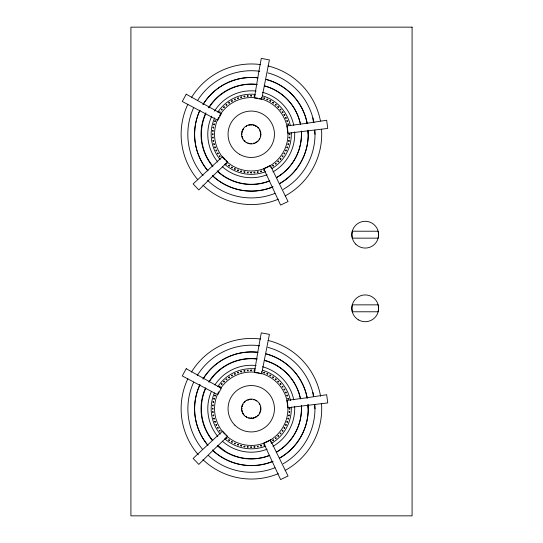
<?xml version="1.0" encoding="UTF-8"?>
<svg xmlns="http://www.w3.org/2000/svg" width="543" height="543" viewBox="0 0 543 543"><rect width="100%" height="100%" fill="white"/><g stroke="black" fill="none" stroke-linecap="round" stroke-linejoin="round"><path stroke-width="0.81" d="M261.841 371.663L261.4 372.118M242.09 132.153L242.293 131.175L242.232 132.193M260.178 411.309L260.192 411.825L260.335 411.35M260.362 136.707L260.368 136.022M242.103 406.469L242.293 405.655L242.259 406.51M260.362 411.18L260.368 410.494M259.608 412.904L259.282 413.759M270.998 167.543L270.665 166.959M259.154 139.212C258.984 140.352 260.09 137.175 259.276 138.899M243.006 129.702L243.013 130.048M243.278 129.465L243.373 128.976L243.067 129.539M243.006 404.182L243.013 404.528M244.214 402.621L245.036 401.589L244.791 402.044M259.276 413.372L259.479 412.951M257.525 415.687L258.115 415.137M246.291 416.651L245.945 416.583L246.766 416.834M256.445 141.988L255.963 142.436M257.918 140.936L257.613 141.295M264.923 444.941L263.762 445.084L264.692 444.31M270.814 442.287L270.665 441.432M261.78 97.421L261.4 97.638M255.617 142.504L255.386 142.768L255.821 142.537M246.868 400.496L247.099 400.232L246.665 400.462M255.515 417.078L255.882 416.766M256.221 416.698L255.481 417.228M254.267 143.074L253.377 143.495M248.219 399.926L248.959 399.553M246.793 125.895L246.217 126.499M256.018 142.191L256.364 141.974M253.018 125.162L254.328 125.311L253.819 125.324M249.454 417.879L248.626 417.832M264.692 170.699L263.742 170.482L264.692 169.83M249.149 125.168L249.441 124.971L248.803 125.141M253.337 417.832L253.045 418.029L253.69 417.859M253.337 143.359L254.09 143.06M253.846 417.784L254.287 417.519L253.805 417.628M249.006 399.716L248.402 399.94M250.771 143.617L251.714 143.617M251.714 399.383L250.771 399.383M254.884 96.437L253.92 96.002L254.959 95.616M254.884 370.91L253.92 370.475L254.959 370.088M306.809 123.302L326.669 120.247L327.748 128.44L287.865 133.245L286.901 125.922L306.809 123.302L306.327 119.609M306.809 397.775L326.669 394.72L327.748 402.913L287.865 407.725L286.901 400.401L306.809 397.775L306.327 394.082M253.35 399.587L254.328 399.791L253.316 399.729M248.972 143.4L248.178 143.237L249.013 143.243M243.549 413.949L243.067 413.461M255.515 125.928L256.269 126.227M246.841 142.558L247.119 142.551M256.038 400.775L256.54 400.89L255.963 400.564M255.882 126.234L255.454 126.03M242.463 137.304L242.063 136.544M242.463 411.777L241.968 410.739M258.19 127.978L257.647 127.388M258.074 127.904L257.667 127.598M244.689 140.82C243.047 139.721 245.898 142.049 244.825 140.929M217.981 445.606L226.397 452.068A50.037 50.037 0 0 0 269.803 455.272M244.567 415.415L244.207 415.103M259.663 130.069L259.276 129.628M242.999 138.635L242.965 138.845M242.999 413.114L242.965 413.318M259.31 129.404L259.737 130.021M259.31 403.883L259.751 404.589L259.276 404.101M243.318 413.515L243.529 413.854M260.335 132.166L260.538 132.458L260.362 131.82M260.335 406.646L260.538 406.938L260.362 406.293M260.294 131.657L260.022 131.223L260.138 131.705M242.151 410.834L242.443 411.58M242.219 136.503L242.443 137.107M241.92 134.84L241.798 133.598L241.92 133.931M241.92 409.313L241.798 408.071L241.92 408.404M312.849 117.858L313.392 121.992M314.472 130.184L315.015 134.318M307.772 130.625L308.261 134.318M312.849 392.338L313.392 396.465M314.472 404.664L315.015 408.798M307.772 405.098L308.261 408.798M321.531 403.741A70.291 70.291 0 0 1 285.116 470.428M278.315 473.679A70.291 70.291 0 0 1 202.899 459.602M198.304 454.783A70.291 70.291 0 0 1 187.837 378.763M191.387 372.165A70.291 70.291 0 0 1 260.592 339.049M268.004 340.427A70.291 70.291 0 0 1 320.587 396.241M314.825 404.603A63.538 63.538 0 0 1 283.188 463.763M274.955 467.754A63.538 63.538 0 0 1 208.274 455.387M202.573 449.38A63.538 63.538 0 0 1 193.715 382.123M197.231 375.552A63.538 63.538 0 0 1 259.71 345.742M267.862 347.364A63.538 63.538 0 0 1 313.732 396.322M321.531 129.268A70.291 70.291 0 0 1 285.116 195.948M278.315 199.206A70.291 70.291 0 0 1 202.899 185.122M197.761 179.672A70.291 70.291 0 0 1 187.837 104.29M191.387 97.692A70.291 70.291 0 0 1 260.592 64.569M268.004 65.954A70.291 70.291 0 0 1 320.438 120.94M314.879 130.177A63.599 63.599 0 0 1 283.215 189.398M274.982 193.389A63.599 63.599 0 0 1 207.63 180.446M203.068 175.633A63.599 63.599 0 0 1 193.668 107.684M197.618 100.401A63.599 63.599 0 0 1 259.717 71.269M267.875 72.891A63.599 63.599 0 0 1 313.949 122.711M276.435 452.068A50.037 50.037 0 0 0 301.345 405.478A50.207 50.207 0 0 1 276.346 452.217M212.741 440.488A50.037 50.037 0 0 1 205.845 388.082M208.919 382.326A50.037 50.037 0 0 1 257.131 359.032M264.366 360.409A50.037 50.037 0 0 1 300.489 398.962A50.207 50.207 0 0 0 264.237 360.24M269.695 455.434A50.207 50.207 0 0 1 217.512 445.932M212.435 440.597A50.207 50.207 0 0 1 205.512 388.007M209.035 381.539A50.207 50.207 0 0 1 256.975 358.855M308.057 404.63A56.791 56.791 0 0 1 279.808 457.919M272.376 461.516A56.791 56.791 0 0 1 212.435 450.032M207.921 445.253A56.791 56.791 0 0 1 199.953 384.729M203.075 378.939A56.791 56.791 0 0 1 258.006 352.332A56.845 56.845 0 0 0 203.028 378.966M308.112 404.678A56.845 56.845 0 0 1 279.842 458.027M273.17 461.312A56.845 56.845 0 0 1 212.394 450.133M207.881 445.341A56.845 56.845 0 0 1 199.905 384.763M308.112 130.978A56.791 56.791 0 0 1 279.808 183.439M272.376 187.043A56.791 56.791 0 0 1 213.039 176.122M207.921 170.773A56.791 56.791 0 0 1 199.953 110.249M203.075 104.46A56.791 56.791 0 0 1 258.006 77.859A56.845 56.845 0 0 0 203.028 104.487M307.189 123.573A56.791 56.791 0 0 0 266.118 79.407A56.845 56.845 0 0 1 307.243 123.621M276.435 177.595A50.037 50.037 0 0 0 301.345 131.006A50.207 50.207 0 0 1 276.346 177.744M269.803 180.799A50.037 50.037 0 0 1 217.207 170.773M212.741 166.009A50.037 50.037 0 0 1 205.845 113.602M208.919 107.853A50.037 50.037 0 0 1 257.131 84.552M264.366 85.93A50.037 50.037 0 0 1 300.489 124.49A50.207 50.207 0 0 0 264.237 85.767M308.112 130.205A56.845 56.845 0 0 1 279.842 183.548M273.17 186.84A56.845 56.845 0 0 1 212.394 175.66M207.881 170.869A56.845 56.845 0 0 1 199.905 110.283M269.695 180.962A50.207 50.207 0 0 1 217.512 171.452M212.965 166.755A50.207 50.207 0 0 1 205.858 112.781M208.6 107.758A50.207 50.207 0 0 1 256.975 84.382M260.742 373.285A36.707 36.707 0 0 1 269.593 440.522M268.9 440.916A36.707 36.707 0 0 1 225.854 435.248M224.734 434.122A36.707 36.707 0 0 1 218.693 391.781M220.716 388.354A36.707 36.707 0 0 1 259.194 372.905M291.292 407.135A40.08 40.08 0 0 1 271.283 443.448M265.452 446.217A40.08 40.08 0 0 1 224.659 438.73M220.2 434.095A40.08 40.08 0 0 1 214.37 393.023M217.797 386.65A40.08 40.08 0 0 1 255.264 368.86M262.384 370.238A40.08 40.08 0 0 1 290.512 400.707M294.632 406.313A43.454 43.454 0 0 1 272.973 446.373M267.115 449.19A43.454 43.454 0 0 1 222.277 441.133M217.784 436.47A43.454 43.454 0 0 1 211.417 391.354M214.879 384.946A43.454 43.454 0 0 1 256.106 365.554M262.493 366.763A43.454 43.454 0 0 1 293.783 399.852M261.509 99.023A36.707 36.707 0 0 1 283.032 152.617A36.707 36.707 0 0 1 225.854 160.769M224.734 159.649A36.707 36.707 0 0 1 218.693 117.308M219.453 115.91A36.707 36.707 0 0 1 257.626 98.12M259.194 98.432A36.707 36.707 0 0 1 260.742 98.806M291.292 132.662A40.08 40.08 0 0 1 271.975 168.568M265.452 171.737A40.08 40.08 0 0 1 224.659 164.257M220.2 159.615A40.08 40.08 0 0 1 214.695 117.804M217.797 112.17A40.08 40.08 0 0 1 255.264 94.387M262.384 95.765A40.08 40.08 0 0 1 290.342 125.447M294.632 131.84A43.454 43.454 0 0 1 272.973 171.9M267.115 174.717A43.454 43.454 0 0 1 222.277 166.66M217.784 161.997A43.454 43.454 0 0 1 211.75 116.134M214.444 111.152A43.454 43.454 0 0 1 256.106 91.081M262.493 92.29A43.454 43.454 0 0 1 293.783 125.372M214.689 121.143C215.551 123.268 215.89 118.958 214.689 121.143M214.689 395.616C215.551 397.741 215.89 393.437 214.689 395.616M223.546 107.229C224.653 108.912 224.829 105.003 223.546 107.229M223.546 381.709C224.653 383.392 224.829 379.476 223.546 381.709M277.84 161.529C278.946 163.212 279.122 159.296 277.84 161.529M277.84 436.002C278.946 437.685 279.122 433.769 277.84 436.002M286.84 147.404C287.709 149.529 288.041 145.225 286.84 147.404M286.84 421.877C287.709 424.002 288.041 419.698 286.84 421.877M243.929 96.484C245.178 98.113 245.517 94.692 243.929 96.484M243.929 370.957C245.178 372.586 245.517 369.165 243.929 370.957M257.26 172.104C258.509 173.733 258.848 170.312 257.26 172.104M257.26 446.577C258.509 448.206 258.848 444.785 257.26 446.577M215.917 150.214C216.643 152.644 217.492 149.013 215.917 150.214M215.917 424.694C216.643 427.117 217.492 423.486 215.917 424.694M285.509 117.763C286.236 120.193 287.084 116.562 285.509 117.763M285.509 392.243C286.236 394.666 287.084 391.041 285.509 392.243M280.073 109.319C280.907 111.6 281.776 108.22 280.073 109.319M280.073 383.792C280.907 386.08 281.776 382.7 280.073 383.792M212.965 127.51C213.711 129.852 214.234 125.542 212.965 127.51M212.965 401.99C213.711 404.325 214.234 400.015 212.965 401.99M288.584 140.847C289.331 143.182 289.853 138.872 288.584 140.847M288.584 415.32C289.331 417.655 289.853 413.352 288.584 415.32M212.381 134.087C213.046 136.558 213.745 132.397 212.381 134.087M212.381 408.567C213.046 411.031 213.745 406.87 212.381 408.567M289.168 134.087C289.826 136.558 290.532 132.397 289.168 134.087M289.168 408.567C289.826 411.031 290.532 406.87 289.168 408.567M260.484 133.687L260.688 134.929L260.484 133.687M260.484 408.16L260.688 409.402L260.484 408.16M212.951 140.678C213.542 143.189 214.451 139.3 212.951 140.678M212.951 415.151C213.542 417.662 214.451 413.773 212.951 415.151M219.284 112.292C220.153 114.234 220.628 110.1 219.284 112.292M219.284 386.765C220.153 388.713 220.628 384.573 219.284 386.765M282.184 156.33C283.046 158.278 283.527 154.137 282.184 156.33M282.184 430.809C283.046 432.757 283.527 428.617 282.184 430.809M228.603 165.479C229.485 167.604 230.429 164.386 228.603 165.479M228.603 439.952C229.485 442.077 230.429 438.866 228.603 439.952M272.64 102.579C273.529 104.704 274.473 101.493 272.64 102.579M272.64 377.052C273.529 379.177 274.473 375.966 272.64 377.052M234.413 99.532C235.506 101.188 235.967 97.564 234.413 99.532M234.413 374.005C235.506 375.661 235.967 372.036 234.413 374.005M240.651 171.215C241.696 173.115 242.477 169.878 240.651 171.215M240.651 445.694C241.696 447.595 242.477 444.357 240.651 445.694M226.01 104.921C226.96 106.693 227.483 102.81 226.01 104.921M226.01 379.394C226.96 381.166 227.483 377.283 226.01 379.394M275.362 163.742C276.319 165.513 276.835 161.631 275.362 163.742M285.557 150.452C286.236 152.651 286.948 148.388 285.557 150.452M275.362 438.215C276.319 439.986 276.835 436.104 275.362 438.215M285.557 424.931C286.236 427.124 286.948 422.861 285.557 424.931M247.248 95.989C248.348 97.72 248.986 94.346 247.248 95.989M253.941 172.484C255.04 174.215 255.678 170.835 253.941 172.484M247.248 370.469C248.348 372.199 248.986 368.819 247.248 370.469M253.941 446.957C255.04 448.688 255.678 445.314 253.941 446.957M214.661 147.078C215.177 149.556 216.338 146.013 214.661 147.078M214.661 421.551C215.177 424.029 216.338 420.492 214.661 421.551M286.813 120.811C287.328 123.295 288.489 119.752 286.813 120.811M286.813 395.29C287.328 397.768 288.489 394.232 286.813 395.29M219.236 155.97C219.867 158.318 221.028 155.026 219.236 155.97M219.236 430.443C219.867 432.791 221.028 429.499 219.236 430.443M282.136 111.926C282.767 114.274 283.928 110.982 282.136 111.926M282.136 386.399C282.767 388.747 283.928 385.455 282.136 386.399M213.698 124.204C214.241 126.594 215.137 122.345 213.698 124.204M213.698 398.677C214.241 401.073 215.137 396.824 213.698 398.677M287.871 144.078C288.408 146.467 289.304 142.218 287.871 144.078M287.871 418.551C288.408 420.947 289.304 416.698 287.871 418.551M212.544 130.7C212.985 133.218 214.051 129.132 212.544 130.7M212.544 405.18C212.985 407.698 214.051 403.605 212.544 405.18M289.039 137.393C289.48 139.911 290.546 135.825 289.039 137.393M289.039 411.872C289.48 414.39 290.546 410.298 289.039 411.872M258.841 71.567L254.395 97.978L261.658 99.328L269.409 59.913L261.285 58.406L258.841 71.567M258.841 346.047L254.395 372.457L261.658 373.801L269.409 334.386L261.285 332.879L258.841 346.047M352.292 231.216L351.837 234.678L352.292 238.146L378.159 238.146L378.614 234.678L378.159 231.216L352.292 231.216M352.292 304.854L351.837 308.322L352.292 311.784L378.159 311.784L378.614 308.322L378.159 304.854L352.292 304.854M212.537 137.311C212.904 139.87 214.152 136.076 212.537 137.311M212.537 411.791C212.904 414.343 214.152 410.549 212.537 411.791M221.32 109.591C222.012 111.6 222.854 107.521 221.32 109.591M221.32 384.064C222.012 386.08 222.854 382 221.32 384.064M280.14 158.943C280.833 160.959 281.674 156.879 280.14 158.943M280.14 433.423C280.833 435.432 281.674 431.352 280.14 433.423M225.963 163.382C226.662 165.581 227.884 162.459 225.963 163.382M275.321 104.561C276.02 106.761 277.242 103.638 275.321 104.561M225.963 437.862C226.662 440.054 227.884 436.939 225.963 437.862M275.321 379.041C276.02 381.234 277.242 378.118 275.321 379.041M237.501 98.195C238.452 99.939 239.225 96.369 237.501 98.195M237.501 372.668C238.452 374.412 239.225 370.849 237.501 372.668M237.474 170.149C238.343 172.138 239.409 168.982 237.474 170.149M263.735 97.998C264.604 99.98 265.67 96.824 263.735 97.998M237.474 444.629C238.343 446.611 239.409 443.455 237.474 444.629M263.735 372.471C264.604 374.46 265.67 371.303 263.735 372.471M228.664 102.831C229.458 104.684 230.313 100.855 228.664 102.831M228.664 377.31C229.458 379.157 230.313 375.335 228.664 377.31M272.701 165.73C273.496 167.583 274.351 163.755 272.701 165.73M284.016 153.384C284.498 155.631 285.584 151.443 284.016 153.384M272.701 440.21C273.496 442.056 274.351 438.228 272.701 440.21M284.016 427.857C284.498 430.104 285.584 425.922 284.016 427.857M250.601 95.792C251.545 97.611 252.475 94.299 250.601 95.792M250.601 172.572C251.545 174.391 252.475 171.086 250.601 172.572M250.601 370.265C251.545 372.084 252.475 368.772 250.601 370.265M250.601 447.052C251.545 448.871 252.475 445.559 250.601 447.052M213.684 143.841C213.983 146.352 215.442 142.931 213.684 143.841M213.684 418.314C213.983 420.832 215.442 417.404 213.684 418.314M287.851 123.967C288.15 126.478 289.616 123.057 287.851 123.967M287.851 398.44C288.15 400.958 289.616 397.53 287.851 398.44M217.465 153.099C217.892 155.488 219.331 152.311 217.465 153.099M217.465 427.572C217.892 429.968 219.331 426.784 217.465 427.572M283.962 114.702C284.389 117.098 285.828 113.921 283.962 114.702M283.962 389.182C284.389 391.571 285.828 388.394 283.962 389.182M277.819 106.774C278.321 109.021 279.815 106.021 277.819 106.774M277.819 381.254C278.321 383.501 279.815 380.5 277.819 381.254M240.698 97.136C241.492 98.955 242.572 95.466 240.698 97.136M260.572 171.303C261.366 173.122 262.445 169.64 260.572 171.303M240.698 371.609C241.492 373.428 242.572 369.946 240.698 371.609M260.572 445.776C261.366 447.602 262.445 444.113 260.572 445.776M234.393 168.819C235.092 170.869 236.422 167.814 234.393 168.819M266.844 99.226C267.543 101.276 268.873 98.222 266.844 99.226M234.393 443.292C235.092 445.341 236.422 442.294 234.393 443.292M266.844 373.699C267.543 375.756 268.873 372.702 266.844 373.699M231.488 100.984C232.119 102.898 233.3 99.159 231.488 100.984M231.488 375.457C232.119 377.371 233.3 373.638 231.488 375.457M247.262 172.369C248.049 174.269 249.264 171.052 247.262 172.369M247.262 446.848C248.049 448.742 249.264 445.525 247.262 446.848M231.447 167.217C231.963 169.321 233.558 166.396 231.447 167.217M269.837 100.72C270.353 102.824 271.948 99.898 269.837 100.72M231.447 441.69C231.963 443.794 233.558 440.875 231.447 441.69M269.837 375.193C270.353 377.297 271.948 374.371 269.837 375.193M243.956 171.88C244.574 173.835 246.06 170.74 243.956 171.88M243.956 446.353C244.574 448.314 246.06 445.212 243.956 446.353M186.208 94.21L182.265 101.48L217.777 120.254L221.3 113.765L186.208 94.21M186.208 368.69L182.265 375.953L217.777 394.734L221.3 388.238L186.208 368.69M250.601 124.965L251.904 124.822L250.669 124.938M250.601 418.158L251.904 418.008L250.601 418.158M213.08 175.796L198.813 189.935L193.125 183.941L222.562 156.608L227.646 161.97L213.08 175.796M213.08 450.269L198.813 464.414L193.125 458.414L222.562 431.088L227.646 436.443L213.08 450.269M270.366 165.472L263.701 168.649L280.595 205.098L288.055 201.534L270.366 165.472M270.366 439.945L263.701 443.129L280.595 479.571L288.055 476.014L270.366 439.945M412.083 27.15L130.917 27.15L130.917 515.85L412.083 515.85L412.083 27.15M307.189 398.046A56.791 56.791 0 0 0 266.118 353.887A56.845 56.845 0 0 1 307.243 398.094M234.841 425.142A23.2 23.2 0 0 0 273.652 414.743A23.2 23.2 0 0 0 245.239 386.331A23.2 23.2 0 0 0 234.841 425.142M246.393 417.133A9.693 9.693 0 0 0 260.939 408.736A9.693 9.693 0 0 0 246.393 400.34A9.693 9.693 0 0 0 246.393 417.133M355.753 244.146A13.392 13.392 0 0 0 378.159 238.146A13.392 13.392 0 0 0 361.76 221.748A13.392 13.392 0 0 0 355.753 244.146M358.529 319.915A13.392 13.392 0 0 0 378.614 308.322A13.392 13.392 0 0 0 358.529 296.722A13.392 13.392 0 0 0 358.529 319.915M239.646 154.355A23.2 23.2 0 0 0 274.446 134.264A23.2 23.2 0 0 0 239.646 114.173A23.2 23.2 0 0 0 239.646 154.355M244.391 141.119A9.693 9.693 0 0 0 260.606 136.775A9.693 9.693 0 0 0 248.735 124.897A9.693 9.693 0 0 0 244.391 141.119"/></g></svg>
